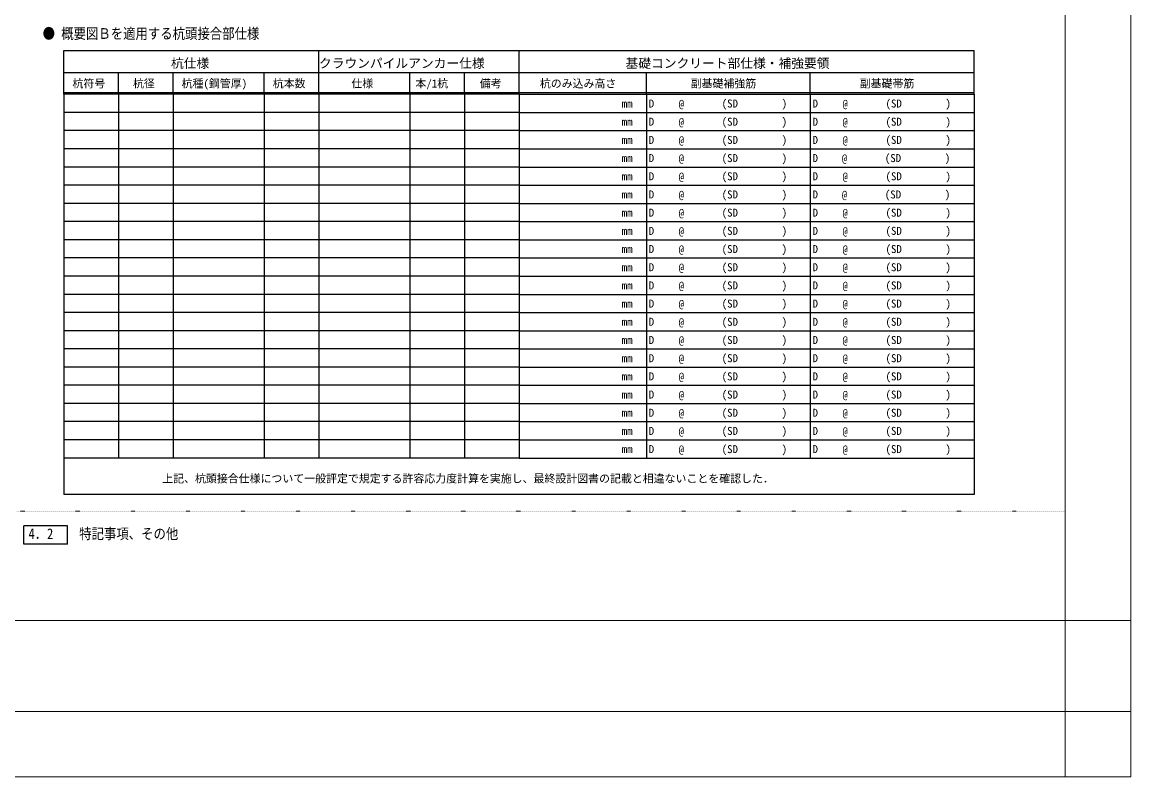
# Model space of a CAD drawing. Units: millimetres, scale not verified. Extents: x -56424 to 29700, y -21000 to 21000.
# Drawn here: x -749 to 29700, y -21000 to -255 of the extents above; entities that cross this region are included whole.
import ezdxf
from ezdxf.enums import TextEntityAlignment as Align

# ---------------------------------------------------------------- set-up
doc = ezdxf.new("R2010")
doc.units = ezdxf.units.MM
doc.header["$LTSCALE"] = 70
doc.linetypes.add('USER1', pattern=[0.26, 0.01, -0.25])
for name, color, linetype, lineweight in [('0-2_07_DOT', 4, 'USER1', 18), ('0-3_DEFPOINTS', 7, 'Continuous', 18), ('0-8_00_WAKU', 9, 'Continuous', 18)]:
    doc.layers.add(name, color=color, linetype=linetype, lineweight=lineweight)
for name, color, linetype in [('0-4_02_TEXT', 7, 'Continuous'), ('0-7_06_HYOU', 7, 'Continuous'), ('0-A_09_KAKOMI', 7, 'Continuous')]:
    doc.layers.add(name, color=color, linetype=linetype)
doc.styles.add('ＭＳ ゴシック', font='')
doc.styles.get('ＭＳ ゴシック').set_extended_font_data('MS Gothic')

msp = doc.modelspace()

# ---------------------------------------------------------------- linework, layer by layer
at = {"layer": '0-2_07_DOT'}
msp.add_line((-900, -13700), (27900, -13700), dxfattribs=at)
at = {"layer": '0-3_DEFPOINTS'}
for p, q in [((29700, 21000), (29700, -21000)), ((27900, -16700), (27900, -21000)), ((27900, -16700), (29700, -16700)), ((-29700, -19200), (29700, -19200)), ((-29700, -21000), (29700, -21000))]:
    msp.add_line(p, q, dxfattribs=at)
at = {"layer": '0-7_06_HYOU'}
for p, q in [((396.83, -2236.71), (396.83, -1036.71)), ((396.83, -1036.71), (12896.83, -1036.71)), ((7396.83, -2236.71), (7396.83, -1036.71)), ((12896.83, -2236.71), (12896.83, -1036.71)), ((12896.83, -1036.71), (25396.83, -1036.71)), ((25396.83, -2236.71), (25396.83, -1036.71)), ((396.83, -1636.71), (12896.83, -1636.71)), ((1896.83, -2236.71), (1896.83, -1636.71)), ((3396.83, -2236.71), (3396.83, -1636.71)), ((5896.83, -2236.71), (5896.83, -1636.71)), ((9896.83, -2236.71), (9896.83, -1636.71)), ((11396.83, -2236.71), (11396.83, -1636.71)), ((12896.83, -1636.71), (25396.83, -1636.71)), ((16396.83, -2236.71), (16396.83, -1636.71)), ((20896.83, -2236.71), (20896.83, -1636.71)), ((396.83, -2186.71), (12896.83, -2186.71)), ((12896.83, -2236.71), (396.83, -2236.71)), ((396.83, -2236.71), (396.83, -3236.71)), ((1896.83, -2236.71), (1896.83, -3236.71)), ((3396.83, -2236.71), (3396.83, -3236.71)), ((5896.83, -2236.71), (5896.83, -3236.71)), ((7396.83, -2236.71), (7396.83, -3236.71)), ((9896.83, -2236.71), (9896.83, -3236.71)), ((11396.83, -2236.71), (11396.83, -3236.71)), ((12896.83, -2186.71), (25396.83, -2186.71)), ((12896.83, -2236.71), (25396.83, -2236.71)), ((12896.83, -2236.71), (12896.83, -3236.71)), ((16396.83, -2236.71), (16396.83, -3236.71)), ((20896.83, -2236.71), (20896.83, -3236.71)), ((12896.83, -2736.71), (396.83, -2736.71)), ((12896.83, -2736.71), (25396.83, -2736.71)), ((12896.83, -3236.71), (396.83, -3236.71)), ((396.83, -3236.71), (396.83, -4236.71)), ((1896.83, -3236.71), (1896.83, -4236.71)), ((3396.83, -3236.71), (3396.83, -4236.71)), ((5896.83, -3236.71), (5896.83, -4236.71)), ((7396.83, -3236.71), (7396.83, -4236.71)), ((9896.83, -3236.71), (9896.83, -4236.71)), ((11396.83, -3236.71), (11396.83, -4236.71)), ((12896.83, -3236.71), (25396.83, -3236.71)), ((12896.83, -3236.71), (12896.83, -4236.71)), ((16396.83, -3236.71), (16396.83, -4236.71)), ((20896.83, -3236.71), (20896.83, -4236.71)), ((12896.83, -3736.71), (396.83, -3736.71)), ((12896.83, -3736.71), (25396.83, -3736.71)), ((12896.83, -4236.71), (396.83, -4236.71)), ((396.83, -4236.71), (396.83, -5236.71)), ((1896.83, -4236.71), (1896.83, -5236.71)), ((3396.83, -4236.71), (3396.83, -5236.71)), ((5896.83, -4236.71), (5896.83, -5236.71)), ((7396.83, -4236.71), (7396.83, -5236.71)), ((9896.83, -4236.71), (9896.83, -5236.71)), ((11396.83, -4236.71), (11396.83, -5236.71)), ((12896.83, -4236.71), (25396.83, -4236.71)), ((12896.83, -4236.71), (12896.83, -5236.71)), ((16396.83, -4236.71), (16396.83, -5236.71)), ((20896.83, -4236.71), (20896.83, -5236.71)), ((12896.83, -4736.71), (396.83, -4736.71)), ((12896.83, -4736.71), (25396.83, -4736.71)), ((12896.83, -5236.71), (396.83, -5236.71)), ((396.83, -5236.71), (396.83, -6236.71)), ((1896.83, -5236.71), (1896.83, -6236.71)), ((3396.83, -5236.71), (3396.83, -6236.71)), ((5896.83, -5236.71), (5896.83, -6236.71)), ((7396.83, -5236.71), (7396.83, -6236.71)), ((9896.83, -5236.71), (9896.83, -6236.71)), ((11396.83, -5236.71), (11396.83, -6236.71)), ((12896.83, -5236.71), (25396.83, -5236.71)), ((12896.83, -5236.71), (12896.83, -6236.71)), ((16396.83, -5236.71), (16396.83, -6236.71)), ((20896.83, -5236.71), (20896.83, -6236.71)), ((12896.83, -5736.71), (396.83, -5736.71)), ((12896.83, -5736.71), (25396.83, -5736.71)), ((12896.83, -6236.71), (396.83, -6236.71)), ((396.83, -6236.71), (396.83, -7236.71)), ((1896.83, -6236.71), (1896.83, -7236.71)), ((3396.83, -6236.71), (3396.83, -7236.71)), ((5896.83, -6236.71), (5896.83, -7236.71)), ((7396.83, -6236.71), (7396.83, -7236.71)), ((9896.83, -6236.71), (9896.83, -7236.71)), ((11396.83, -6236.71), (11396.83, -7236.71)), ((12896.83, -6236.71), (25396.83, -6236.71)), ((12896.83, -6236.71), (12896.83, -7236.71)), ((16396.83, -6236.71), (16396.83, -7236.71)), ((20896.83, -6236.71), (20896.83, -7236.71)), ((25396.83, -6236.71), (25396.83, -7236.71)), ((12896.83, -6736.71), (396.83, -6736.71)), ((12896.83, -6736.71), (25396.83, -6736.71)), ((12896.83, -7236.71), (396.83, -7236.71)), ((396.83, -7236.71), (396.83, -8236.71)), ((1896.83, -7236.71), (1896.83, -8236.71)), ((3396.83, -7236.71), (3396.83, -8236.71)), ((5896.83, -7236.71), (5896.83, -8236.71)), ((7396.83, -7236.71), (7396.83, -8236.71)), ((9896.83, -7236.71), (9896.83, -8236.71)), ((11396.83, -7236.71), (11396.83, -8236.71)), ((12896.83, -7236.71), (25396.83, -7236.71)), ((12896.83, -7236.71), (12896.83, -8236.71)), ((16396.83, -7236.71), (16396.83, -8236.71)), ((20896.83, -7236.71), (20896.83, -8236.71)), ((25396.83, -7236.71), (25396.83, -8236.71)), ((12896.83, -7736.71), (396.83, -7736.71)), ((12896.83, -7736.71), (25396.83, -7736.71)), ((12896.83, -8236.71), (396.83, -8236.71)), ((396.83, -8236.71), (396.83, -9236.71)), ((1896.83, -8236.71), (1896.83, -9236.71)), ((3396.83, -8236.71), (3396.83, -9236.71)), ((5896.83, -8236.71), (5896.83, -9236.71)), ((7396.83, -8236.71), (7396.83, -9236.71)), ((9896.83, -8236.71), (9896.83, -9236.71)), ((11396.83, -8236.71), (11396.83, -9236.71)), ((12896.83, -8236.71), (25396.83, -8236.71)), ((12896.83, -8236.71), (12896.83, -9236.71)), ((16396.83, -8236.71), (16396.83, -9236.71)), ((20896.83, -8236.71), (20896.83, -9236.71)), ((25396.83, -8236.71), (25396.83, -9236.71)), ((12896.83, -8736.71), (396.83, -8736.71)), ((12896.83, -8736.71), (25396.83, -8736.71)), ((12896.83, -9236.71), (396.83, -9236.71)), ((396.83, -9236.71), (396.83, -10236.71)), ((1896.83, -9236.71), (1896.83, -10236.71)), ((3396.83, -9236.71), (3396.83, -10236.71)), ((5896.83, -9236.71), (5896.83, -10236.71)), ((7396.83, -9236.71), (7396.83, -10236.71)), ((9896.83, -9236.71), (9896.83, -10236.71)), ((11396.83, -9236.71), (11396.83, -10236.71)), ((12896.83, -9236.71), (25396.83, -9236.71)), ((12896.83, -9236.71), (12896.83, -10236.71)), ((16396.83, -9236.71), (16396.83, -10236.71)), ((20896.83, -9236.71), (20896.83, -10236.71)), ((25396.83, -9236.71), (25396.83, -10236.71)), ((12896.83, -9736.71), (396.83, -9736.71)), ((12896.83, -9736.71), (25396.83, -9736.71)), ((12896.83, -10236.71), (396.83, -10236.71)), ((396.83, -10236.71), (396.83, -11236.71)), ((1896.83, -10236.71), (1896.83, -11236.71)), ((3396.83, -10236.71), (3396.83, -11236.71)), ((5896.83, -10236.71), (5896.83, -11236.71)), ((7396.83, -10236.71), (7396.83, -11236.71)), ((9896.83, -10236.71), (9896.83, -11236.71)), ((11396.83, -10236.71), (11396.83, -11236.71)), ((12896.83, -10236.71), (25396.83, -10236.71)), ((12896.83, -10236.71), (12896.83, -11236.71)), ((16396.83, -10236.71), (16396.83, -11236.71)), ((20896.83, -10236.71), (20896.83, -11236.71)), ((25396.83, -10236.71), (25396.83, -11236.71)), ((12896.83, -10736.71), (396.83, -10736.71)), ((12896.83, -10736.71), (25396.83, -10736.71)), ((12896.83, -11236.71), (396.83, -11236.71)), ((396.83, -11236.71), (396.83, -12236.71)), ((1896.83, -11236.71), (1896.83, -12236.71)), ((3396.83, -11236.71), (3396.83, -12236.71)), ((5896.83, -11236.71), (5896.83, -12236.71)), ((7396.83, -11236.71), (7396.83, -12236.71)), ((9896.83, -11236.71), (9896.83, -12236.71)), ((11396.83, -11236.71), (11396.83, -12236.71)), ((12896.83, -11236.71), (25396.83, -11236.71)), ((12896.83, -11236.71), (12896.83, -12236.71)), ((16396.83, -11236.71), (16396.83, -12236.71)), ((20896.83, -11236.71), (20896.83, -12236.71)), ((25396.83, -11236.71), (25396.83, -12236.71)), ((12896.83, -11736.71), (396.83, -11736.71)), ((12896.83, -11736.71), (25396.83, -11736.71)), ((12896.83, -12236.71), (396.83, -12236.71)), ((396.83, -12236.71), (396.83, -13236.71)), ((12896.83, -12236.71), (25396.83, -12236.71)), ((25396.83, -12236.71), (25396.83, -13236.71)), ((25396.83, -13236.71), (396.83, -13236.71))]:
    msp.add_line(p, q, dxfattribs=at)
msp.add_lwpolyline([(25396.83, -2236.71), (25396.83, -3236.71), (25396.83, -4236.71), (25396.83, -5236.71), (25396.83, -6236.71)], dxfattribs=at)
at = {"layer": '0-8_00_WAKU'}
for p, q in [((27900, -16700), (27900, 16550)), ((-27900, -16700), (27900, -16700))]:
    msp.add_line(p, q, dxfattribs=at)
at = {"layer": '0-A_09_KAKOMI'}
for p, q in [((500, -14100), (-700, -14100)), ((-700, -14600), (-700, -14100)), ((500, -14600), (500, -14100)), ((500, -14600), (-700, -14600))]:
    msp.add_line(p, q, dxfattribs=at)

# ---------------------------------------------------------------- texts
at = {"layer": '0-4_02_TEXT', "style": 'ＭＳ ゴシック', "width": 0.85}
for s, p in [('● 概要図Ｂを適用する杭頭接合部仕様', (-186.65, -802.07)), ('4．2', (-575.15, -14551.33)), ('特記事項、その他', (817.29, -14551.33))]:
    msp.add_text(s, height=293.3, dxfattribs=at).set_placement(p, align=Align.BOTTOM_LEFT)
at = {"layer": '0-4_02_TEXT', "style": 'ＭＳ ゴシック'}
for s, height, p in [('杭仕様', 256.6, (3337.7, -1588.46)), ('クラウンパイルアンカー仕様', 256.6, (7402.22, -1588.46)), ('基礎コンクリート部仕様・補強要領', 256.6, (15823.04, -1588.46)), ('杭符号', 219.9, (632.37, -2117.58)), ('杭径', 219.9, (2292.64, -2117.58)), ('杭種(鋼管厚)', 219.9, (3629.75, -2117.58)), ('杭本数', 219.9, (6132.37, -2117.58)), ('仕様', 219.9, (8292.64, -2117.58)), ('本/1杭', 219.9, (10051.14, -2117.58)), ('備考', 219.9, (11818.69, -2117.58)), ('杭のみ込み高さ', 219.9, (13468.92, -2117.58)), ('副基礎補強筋', 219.9, (17610.31, -2117.58)), ('副基礎帯筋', 219.9, (22253.96, -2117.58)), ('mm', 219.9, (15716.52, -2667.58)), ('D', 219.9, (16459.44, -2667.58)), ('@', 219.9, (17280.98, -2667.58)), ('(SD\u3000\u3000\u3000\u3000)', 219.9, (18462.3, -2667.58)), ('D', 219.9, (20959.44, -2667.58)), ('@', 219.9, (21780.98, -2667.58)), ('(SD\u3000\u3000\u3000\u3000)', 219.9, (22962.3, -2667.58)), ('mm', 219.9, (15716.52, -3167.58)), ('D', 219.9, (16459.44, -3167.58)), ('@', 219.9, (17280.98, -3167.58)), ('(SD\u3000\u3000\u3000\u3000)', 219.9, (18462.3, -3167.58)), ('D', 219.9, (20959.44, -3167.58)), ('@', 219.9, (21780.98, -3167.58)), ('(SD\u3000\u3000\u3000\u3000)', 219.9, (22962.3, -3167.58)), ('mm', 219.9, (15716.52, -3667.58)), ('D', 219.9, (16459.44, -3667.58)), ('@', 219.9, (17280.98, -3667.58)), ('(SD\u3000\u3000\u3000\u3000)', 219.9, (18462.3, -3667.58)), ('D', 219.9, (20959.44, -3667.58)), ('@', 219.9, (21780.98, -3667.58)), ('(SD\u3000\u3000\u3000\u3000)', 219.9, (22962.3, -3667.58)), ('mm', 219.9, (15716.52, -4167.58)), ('D', 219.9, (16459.44, -4167.58)), ('@', 219.9, (17280.98, -4167.58)), ('(SD\u3000\u3000\u3000\u3000)', 219.9, (18462.3, -4167.58)), ('D', 219.9, (20959.44, -4167.58)), ('@', 219.9, (21761.44, -4167.58)), ('(SD\u3000\u3000\u3000\u3000)', 219.9, (22942.76, -4167.58)), ('mm', 219.9, (15716.52, -4667.58)), ('D', 219.9, (16459.44, -4667.58)), ('@', 219.9, (17280.98, -4667.58)), ('(SD\u3000\u3000\u3000\u3000)', 219.9, (18462.3, -4667.58)), ('D', 219.9, (20959.44, -4667.58)), ('@', 219.9, (21780.98, -4667.58)), ('(SD\u3000\u3000\u3000\u3000)', 219.9, (22962.3, -4667.58)), ('(SD\u3000\u3000\u3000\u3000)', 219.9, (18462.3, -5167.58)), ('(SD\u3000\u3000\u3000\u3000)', 219.9, (22942.76, -5167.58)), ('mm', 219.9, (15716.52, -5167.58)), ('D', 219.9, (16459.44, -5167.58)), ('@', 219.9, (17280.98, -5167.58)), ('D', 219.9, (20959.44, -5167.58)), ('@', 219.9, (21761.44, -5167.58)), ('mm', 219.9, (15716.52, -5667.58)), ('D', 219.9, (16459.44, -5667.58)), ('@', 219.9, (17280.98, -5667.58)), ('(SD\u3000\u3000\u3000\u3000)', 219.9, (18462.3, -5667.58)), ('D', 219.9, (20959.44, -5667.58)), ('@', 219.9, (21780.98, -5667.58)), ('(SD\u3000\u3000\u3000\u3000)', 219.9, (22962.3, -5667.58)), ('mm', 219.9, (15716.52, -6167.58)), ('D', 219.9, (16459.44, -6167.58)), ('@', 219.9, (17280.98, -6167.58)), ('(SD\u3000\u3000\u3000\u3000)', 219.9, (18462.3, -6167.58)), ('D', 219.9, (20959.44, -6167.58)), ('@', 219.9, (21780.98, -6167.58)), ('(SD\u3000\u3000\u3000\u3000)', 219.9, (22962.3, -6167.58)), ('D', 219.9, (16459.44, -6667.58)), ('@', 219.9, (17280.98, -6667.58)), ('(SD\u3000\u3000\u3000\u3000)', 219.9, (18462.3, -6667.58)), ('D', 219.9, (20959.44, -6667.58)), ('@', 219.9, (21780.98, -6667.58)), ('(SD\u3000\u3000\u3000\u3000)', 219.9, (22962.3, -6667.58)), ('mm', 219.9, (15716.52, -6667.58)), ('mm', 219.9, (15716.52, -7167.58)), ('D', 219.9, (16459.44, -7167.58)), ('@', 219.9, (17280.98, -7167.58)), ('(SD\u3000\u3000\u3000\u3000)', 219.9, (18462.3, -7167.58)), ('D', 219.9, (20959.44, -7167.58)), ('@', 219.9, (21780.98, -7167.58)), ('(SD\u3000\u3000\u3000\u3000)', 219.9, (22962.3, -7167.58)), ('mm', 219.9, (15716.52, -7667.58)), ('D', 219.9, (16459.44, -7667.58)), ('@', 219.9, (17280.98, -7667.58)), ('(SD\u3000\u3000\u3000\u3000)', 219.9, (18462.3, -7667.58)), ('D', 219.9, (20959.44, -7667.58)), ('@', 219.9, (21780.98, -7667.58)), ('(SD\u3000\u3000\u3000\u3000)', 219.9, (22962.3, -7667.58)), ('D', 219.9, (16459.44, -8167.58)), ('@', 219.9, (17280.98, -8167.58)), ('(SD\u3000\u3000\u3000\u3000)', 219.9, (18462.3, -8167.58)), ('D', 219.9, (20959.44, -8167.58)), ('@', 219.9, (21780.98, -8167.58)), ('(SD\u3000\u3000\u3000\u3000)', 219.9, (22962.3, -8167.58)), ('mm', 219.9, (15716.52, -8167.58)), ('mm', 219.9, (15716.52, -8667.58)), ('D', 219.9, (16459.44, -8667.58)), ('@', 219.9, (17280.98, -8667.58)), ('(SD\u3000\u3000\u3000\u3000)', 219.9, (18462.3, -8667.58)), ('D', 219.9, (20959.44, -8667.58)), ('@', 219.9, (21780.98, -8667.58)), ('(SD\u3000\u3000\u3000\u3000)', 219.9, (22962.3, -8667.58)), ('mm', 219.9, (15716.52, -9167.58)), ('D', 219.9, (16459.44, -9167.58)), ('@', 219.9, (17280.98, -9167.58)), ('(SD\u3000\u3000\u3000\u3000)', 219.9, (18462.3, -9167.58)), ('D', 219.9, (20959.44, -9167.58)), ('@', 219.9, (21780.98, -9167.58)), ('(SD\u3000\u3000\u3000\u3000)', 219.9, (22962.3, -9167.58)), ('mm', 219.9, (15716.52, -9667.58)), ('D', 219.9, (16459.44, -9667.58)), ('@', 219.9, (17280.98, -9667.58)), ('(SD\u3000\u3000\u3000\u3000)', 219.9, (18462.3, -9667.58)), ('D', 219.9, (20959.44, -9667.58)), ('@', 219.9, (21780.98, -9667.58)), ('(SD\u3000\u3000\u3000\u3000)', 219.9, (22962.3, -9667.58)), ('mm', 219.9, (15716.52, -10167.58)), ('D', 219.9, (16459.44, -10167.58)), ('@', 219.9, (17280.98, -10167.58)), ('(SD\u3000\u3000\u3000\u3000)', 219.9, (18462.3, -10167.58)), ('D', 219.9, (20959.44, -10167.58)), ('@', 219.9, (21780.98, -10167.58)), ('(SD\u3000\u3000\u3000\u3000)', 219.9, (22962.3, -10167.58)), ('mm', 219.9, (15716.52, -10667.58)), ('D', 219.9, (16459.44, -10667.58)), ('@', 219.9, (17280.98, -10667.58)), ('(SD\u3000\u3000\u3000\u3000)', 219.9, (18462.3, -10667.58)), ('D', 219.9, (20959.44, -10667.58)), ('@', 219.9, (21780.98, -10667.58)), ('(SD\u3000\u3000\u3000\u3000)', 219.9, (22962.3, -10667.58)), ('mm', 219.9, (15716.52, -11167.58)), ('D', 219.9, (16459.44, -11167.58)), ('@', 219.9, (17280.98, -11167.58)), ('(SD\u3000\u3000\u3000\u3000)', 219.9, (18462.3, -11167.58)), ('D', 219.9, (20959.44, -11167.58)), ('@', 219.9, (21780.98, -11167.58)), ('(SD\u3000\u3000\u3000\u3000)', 219.9, (22962.3, -11167.58)), ('mm', 219.9, (15716.52, -11667.58)), ('D', 219.9, (16459.44, -11667.58)), ('@', 219.9, (17280.98, -11667.58)), ('(SD\u3000\u3000\u3000\u3000)', 219.9, (18462.3, -11667.58)), ('D', 219.9, (20959.44, -11667.58)), ('@', 219.9, (21780.98, -11667.58)), ('(SD\u3000\u3000\u3000\u3000)', 219.9, (22962.3, -11667.58)), ('(SD\u3000\u3000\u3000\u3000)', 219.9, (18462.3, -12167.58)), ('(SD\u3000\u3000\u3000\u3000)', 219.9, (22962.3, -12167.58)), ('mm', 219.9, (15716.52, -12167.58)), ('D', 219.9, (16459.44, -12167.58)), ('@', 219.9, (17280.98, -12167.58)), ('D', 219.9, (20959.44, -12167.58)), ('@', 219.9, (21780.98, -12167.58)), ('上記、杭頭接合仕様について一般評定で規定する許容応力度計算を実施し、最終設計図書の記載と相違ないことを確認した．', 219.9, (3097.59, -12976.21))]:
    msp.add_text(s, height=height, dxfattribs=at).set_placement(p, align=Align.BOTTOM_LEFT)

doc.saveas('drawing.dxf')
